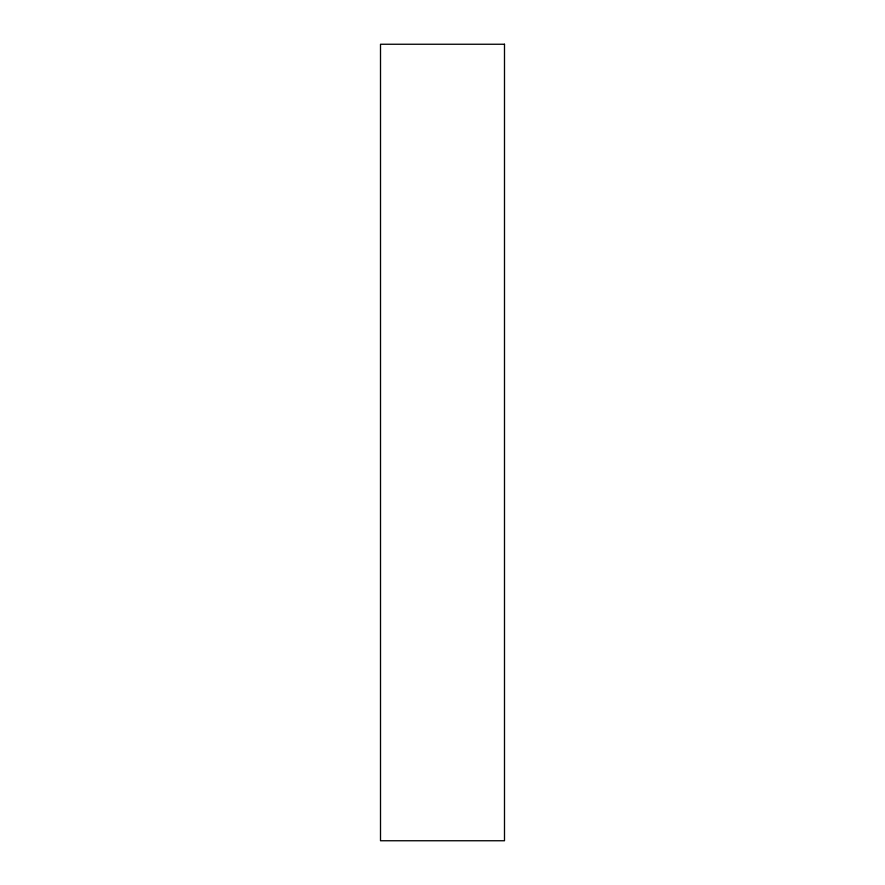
<?xml version="1.0" encoding="UTF-8"?>
<svg xmlns="http://www.w3.org/2000/svg" width="885" height="885" viewBox="0 0 885 885"><rect width="100%" height="100%" fill="white"/><g stroke="black" fill="none" stroke-linecap="round" stroke-linejoin="round"><path stroke-width="1.33" d="M504.494 44.25L380.506 44.25L380.506 840.75L504.494 840.75L504.494 44.25"/></g></svg>
